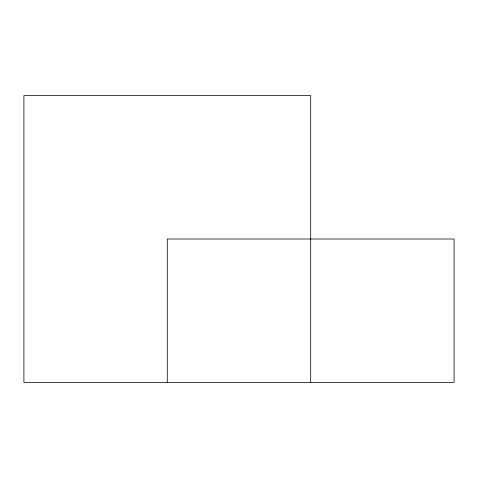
<?xml version="1.0" encoding="UTF-8"?>
<svg xmlns="http://www.w3.org/2000/svg" width="478" height="478" viewBox="0 0 478 478"><rect width="100%" height="100%" fill="white"/><g stroke="black" fill="none" stroke-linecap="round" stroke-linejoin="round"><path stroke-width="0.72" d="M310.7 382.4L310.7 95.6L23.9 95.6L23.9 382.4L454.1 382.4L454.1 239L167.3 239L167.3 382.4"/></g></svg>
